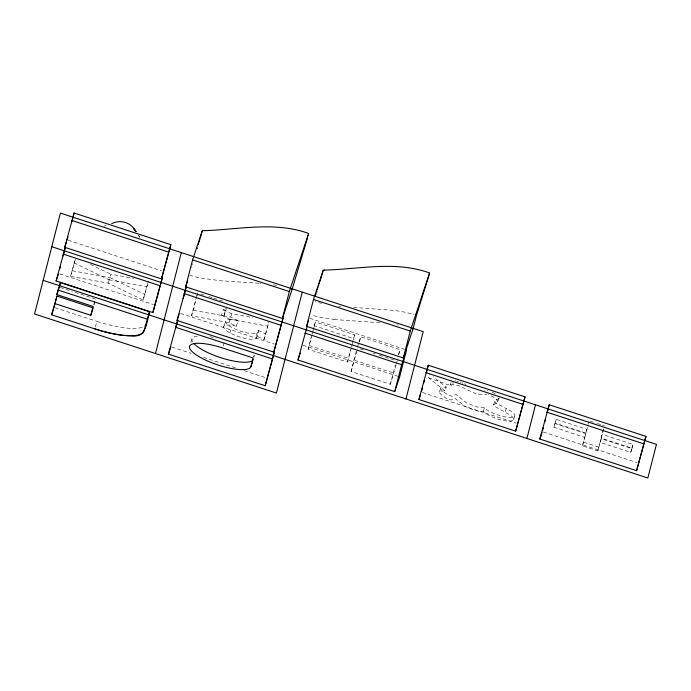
<?xml version="1.0" encoding="UTF-8"?>
<svg xmlns="http://www.w3.org/2000/svg" width="691" height="691" viewBox="0 0 691 691"><rect width="100%" height="100%" fill="white"/><g stroke="black" fill="none" stroke-linecap="round" stroke-linejoin="round"><path stroke-width="0.52" stroke-dasharray="3.46 2.59" d="M499.066 398.301L494.644 401.169L493.504 405.66L505.052 412.285A16.498 4.492 18.4 0 1 508.429 421.061A16.498 4.492 18.4 0 1 483.225 411.473L478.431 411.145A15.219 4.146 18.4 0 1 474.907 410.376L465 406.455L454.825 398.163L450.895 400.046L446.533 398.517L441.419 394.881L439.839 393.067L439.536 391.693A9.398 2.557 18.4 0 1 439.96 391.279L445.013 390.83L446.239 387.141L433.179 376.75M494.644 401.169L495.913 403.017L506.278 408.597M147.865 283.12L143.115 300.041L108.124 283.129L70.551 276.322L75.837 257.328M70.551 276.322L75.043 260.438M94.011 304.973L95.522 299.065L73.35 291.818M143.115 300.041L148.401 281.047M191.485 315.847L193.325 310.319L230.898 317.126L238.17 320.641L236.331 326.169L229.058 322.662L191.485 315.847L195.924 298.529M193.325 310.319L196.719 297.07M196.978 296.05L197.764 292.993M223.97 316.029L225.81 310.492L223.297 309.672L221.457 315.208L223.97 316.029L225.94 308.341M225.81 310.492L226.303 308.575M253.917 357.23L254.4 355.329M236.331 326.169A17.37 4.725 18.4 0 0 224.152 328.484A17.37 4.725 18.4 0 0 244.381 338.262A17.37 4.725 18.4 0 0 256.171 335.757L264.048 339.566L269.024 321.496M264.048 339.566L268.799 322.645M351.296 348.143L347.452 362.075L308.151 349.223L311.296 336.94M312.868 330.79L315.407 321.989L354.708 334.833L353.395 339.955M308.151 349.223L311.995 335.299M312.263 334.271L313.835 328.13M314.094 327.102L315.407 321.989M347.452 362.075L350.596 349.784M352.168 343.643L352.954 340.568M351.564 347.124L353.136 340.974M396.124 365.012L390.346 384.274L351.045 371.421L356.547 349.922M351.045 371.421L357.869 348.074M359.441 341.933L360.754 336.811L400.063 349.655L398.223 356.824M390.346 384.274L395.33 364.822M396.384 363.993L397.964 357.843M601.265 438.673L600.038 442.361L630.753 452.406L631.98 448.718L601.265 438.673L597.845 450.912L582.487 445.894L584.672 437.343L553.957 427.306L555.054 423.03L556.281 419.342L586.996 429.387L585.769 433.076L555.054 423.03M553.957 427.306L556.281 419.342M585.769 433.076L587.229 427.375M582.487 445.894L585.899 433.654L555.184 423.618M586.996 429.387L587.48 427.487M597.845 450.912L600.038 442.361M630.753 452.406L631.842 448.131L601.127 438.094L603.321 429.552M601.127 438.094L603.813 428.705M631.98 448.718L633.077 444.443L602.353 434.406M451.128 382.564C448.969 385.518 453.598 388.135 453.054 382.339M191.683 267.46L191.934 266.605M192.487 264.67L192.78 263.686M93.682 304.601L95.522 299.065M73.997 262.865L108.988 279.769L110.828 274.232L133.786 278.395M108.124 283.129L109.964 277.601L144.955 294.504M95.22 326.973L97.068 321.445A48.482 13.198 18.4 0 0 143.737 326.636M196.538 296.681L197.453 293.917M190.828 342.529L192.055 338.84M223.72 326.713L225.56 321.177M221.457 315.208L229.922 319.294L231.761 313.766L252.63 317.549M229.058 322.662L230.898 317.126M223.063 346.079L224.592 341.466M229.835 332.881L231.675 327.353M256.171 335.757L258.011 330.229L265.888 334.029M256.611 337.83L258.564 331.939M253.467 357.04L254.081 355.191M354.708 334.833L353.481 338.521L314.18 325.677M357.748 345.863L358.75 342.848M359.087 341.838L360.754 336.811M398.387 354.69L400.063 349.655M445.013 390.83L428.688 377.847L429.914 374.159M439.476 391.875L440.703 388.187M483.225 411.473L484.451 407.785A16.498 4.492 18.4 0 0 509.656 417.373A16.498 4.492 18.4 0 0 506.296 408.614L505.069 412.302M493.417 404.857L497.511 402.395L499.222 397.835M513.594 419.653L514.821 415.965M587.955 424.524L588.879 421.76M584.672 437.343L585.899 433.654M631.842 448.131L633.077 444.443M497.84 401.989C497.434 397.861 491.742 396.349 488.459 394.682M450.515 384.403L457.278 385.328A15.297 4.163 18.4 0 1 459.973 386.183L477.861 394.829L486.861 394.207M106.025 225.516L104.116 226.112M484.823 390.441L485.263 390.363M484.451 407.785L479.658 407.457A15.219 4.146 18.4 0 1 476.134 406.688L466.226 402.767L456.051 394.475L452.121 396.358L447.759 394.829L442.646 391.192L441.065 389.379L440.763 388.005A9.398 2.557 18.4 0 1 441.186 387.591L446.239 387.141M353.611 307.452L393.715 310.345A136.075 130.91 14.4 0 1 404.339 312.082L405.159 312.272A108.375 104.263 14.4 0 1 414.203 314.604M258.961 283.232L220.835 280.762L200.615 278.041A104.946 100.964 14.4 0 1 189.757 275.277M379.825 322.74L334.997 319.57M259.859 283.31L260.757 283.379M338.607 306.13L340.775 306.372M334.962 319.57L321.358 317.506A105.412 101.413 14.4 0 1 311.589 315.07M72.391 270.786L109.964 277.601M108.988 279.769L146.561 286.584M229.922 319.294L267.495 326.109M487.354 390.38L488.088 390.519M455.231 380.827L455.991 380.991M456.794 381.182L458.504 381.639M309.793 318.326L404.503 349.283M68.21 240.252L161.901 270.881M200.761 293.977L204.769 295.282M208.768 296.594L212.768 297.899M213.769 298.227L223.772 301.501M590.209 421.173L596.35 423.177M597.378 423.514L601.472 424.853M602.5 425.19L604.547 425.855M360.097 348.86L364.131 350.182M373.2 353.144L375.213 353.809M379.247 355.122L395.373 360.391M309.378 345.535L348.679 358.379M354.725 360.356L394.025 373.209M302.9 345.241L399.64 376.863M583.714 442.197L599.071 447.224M59.59 273.895L153.29 304.515M180.524 313.42L274.223 344.049M422.391 392.479L516.082 423.108M543.325 432.005L637.016 462.633M60.247 287.534L72.348 291.49M55.099 307.728L97.068 321.445M171.912 347.063L191.26 353.386M203.482 357.385L236.072 368.035M244.217 370.696L265.603 377.692M428.688 377.847L451.828 386.036M462.106 382.814L462.996 383.151M464.516 383.764L465.967 384.412M223.297 309.672L231.761 313.766M90.417 264.377L110.828 274.232M492.251 392.065L495.542 393.905M139.815 237.194L138.701 235.605M460.292 382.192A15.297 4.163 18.4 0 1 461.199 382.494M321.747 303.392A105.412 101.413 14.4 0 1 315.036 301.621M396.902 324.796A136.075 130.91 14.4 0 1 398.232 325.029M273.351 284.847A135.488 130.349 14.4 0 1 277.333 285.513M192.625 341.864A32.322 8.802 18.4 0 1 198.058 336.025M209.909 336.776A32.322 8.802 18.4 0 1 216.162 338.063M258.011 330.229A17.37 4.725 18.4 0 1 246.221 332.725A17.37 4.725 18.4 0 1 225.992 322.956A17.37 4.725 18.4 0 1 238.17 320.641M139.841 237.298L138.701 235.666L139.85 237.289"/><path stroke-width="1.04" d="M152.866 312.565L162.212 278.274L152.866 312.565L56.118 280.943L65.472 246.652M64.738 247.3L74.084 213.009L170.832 244.631L161.487 278.922L64.738 247.3L66.578 241.764M59.633 269.421L60.428 266.32M63.08 255.964L65.204 247.68M67.191 239.924L67.986 236.814M71.968 221.293L74.084 213.009M54.52 303.453L90.797 315.303L93.069 306.441L56.792 294.582L60.419 282.61L149.489 311.727C146.578 322.153 146.587 338.21 131.592 335.774C118.973 335.705 106.578 332.604 94.607 328.821L51.618 314.768L56.973 296.068L93.25 307.927M54.071 307.391L54.865 304.308M55.392 302.243L56.973 296.068M59.245 287.206L60.419 282.61M149.489 311.727L143.97 331.067A48.482 13.198 18.4 0 1 94.615 328.821M161.487 278.922L170.832 244.631M155.484 353.524L181.336 252.595M265.189 385.733L274.534 351.443L265.189 385.733L168.44 354.112L177.786 319.821L175.661 328.104M273.8 352.09L283.146 317.8L273.8 352.09L177.051 320.469L186.406 286.178M307.124 239.077L292.129 289.261L282.42 318.447L185.672 286.825L192.564 259.911L202.273 230.725C237.462 229.844 274.457 221.008 308.635 233.446L308.497 233.999M183.219 298.598L186.138 287.214M250.971 366.506L253.165 357.964L222.45 347.918A32.322 8.802 18.4 0 0 189.541 346.424A32.322 8.802 18.4 0 0 218.071 365.012A32.322 8.802 18.4 0 0 250.971 366.506L252.509 361.894M282.42 318.447L289.313 291.533L308.635 233.446M302.269 292.12L276.417 393.049L34.55 313.99L60.402 213.07L423.203 331.654L405.963 398.94M394.734 391.616L401.626 364.71L406.533 349.948L399.64 376.863L394.734 391.616L297.985 359.994L307.175 326.195M429.5 273.247L429.31 273.973A27.485 0.51 -71.9 0 1 427.617 279.734A46.487 0.855 -71.9 0 1 427.029 281.652L416.509 315.329L413.063 328.786L403.354 357.981L306.605 326.351L313.498 299.445L323.241 270.164L324.658 270.086M403.354 357.981L410.247 331.067L429.569 272.971C395.934 260.619 359.38 269.222 324.753 270.077M418.919 399.528L428.273 365.237L525.013 396.859L515.667 431.149L418.919 399.528L420.456 394.915M421.64 391.115L422.434 388.005M423.764 382.831L424.559 379.722M426.416 372.484L428.273 365.237M515.667 431.149L525.013 396.859M526.896 438.465L535.516 404.822M539.852 439.053L549.207 404.762L645.947 436.384L636.601 470.675L539.852 439.053L542.003 432.601M542.573 430.64L543.368 427.539M544.698 422.356L545.493 419.256M547.35 412.009L549.207 404.762M636.601 470.675L645.947 436.384M308.195 235.147L308.065 235.631M307.607 237.359L307.236 238.68M200.917 235.735L201.288 234.404A107.891 1.995 -71.9 0 0 202.204 231.01M200.77 236.27L200.295 237.92M199.656 240.148L199.967 239.069M199.068 242.178L199.31 241.34M198.403 244.467L198.697 243.457M322.593 272.47L321.384 276.547A64.349 1.192 -71.9 0 1 321.125 277.402M197.185 248.613L197.367 248.017M315.346 296.344L315.528 295.748M315.977 294.245L316.193 293.545M316.625 292.103L316.849 291.369M320.538 279.319L320.944 277.989M317.307 289.892L317.532 289.149M317.903 287.94L318.18 287.033M318.577 285.72L318.888 284.709M319.199 283.699L319.57 282.507M319.847 281.591L320.27 280.218M56.118 280.943L58.269 274.482M56.792 294.582L58.934 288.13M51.618 314.768L53.457 309.24M90.797 315.303L92.948 308.851M185.672 286.825L187.606 281.021M177.051 320.469L179.202 314.016M168.44 354.112L170.893 346.735M306.605 326.351L308.54 320.546M297.985 359.994L300.283 353.11M111.709 223.634C120.666 219.151 131.385 222.528 135.894 231.537M415.481 315.001L416.509 315.329M291.101 288.924L292.129 289.261M412.035 328.458L413.063 328.786M71.631 220.386L168.379 252.008M192.564 259.911L289.313 291.533M313.498 299.445L410.247 331.067M51.782 246.713L656.45 444.348L647.83 477.991L43.17 280.347M63.011 254.029L159.759 285.651M183.944 293.554L280.693 325.176M304.878 333.079L401.626 364.71M425.811 372.613L522.56 404.235M546.745 412.138L643.494 443.76M175.333 327.197L272.081 358.819M57.966 289.995L147.028 319.104M323.207 270.285A27.441 0.51 -71.9 0 1 322.628 272.349M253.191 359.709A32.322 8.802 18.4 0 1 226.009 359.277A32.322 8.802 18.4 0 1 193.86 343.505M146.423 323.69A48.482 13.198 18.4 0 1 145.058 325.763M135.911 231.597L133.553 228.496L135.911 231.597"/></g></svg>
